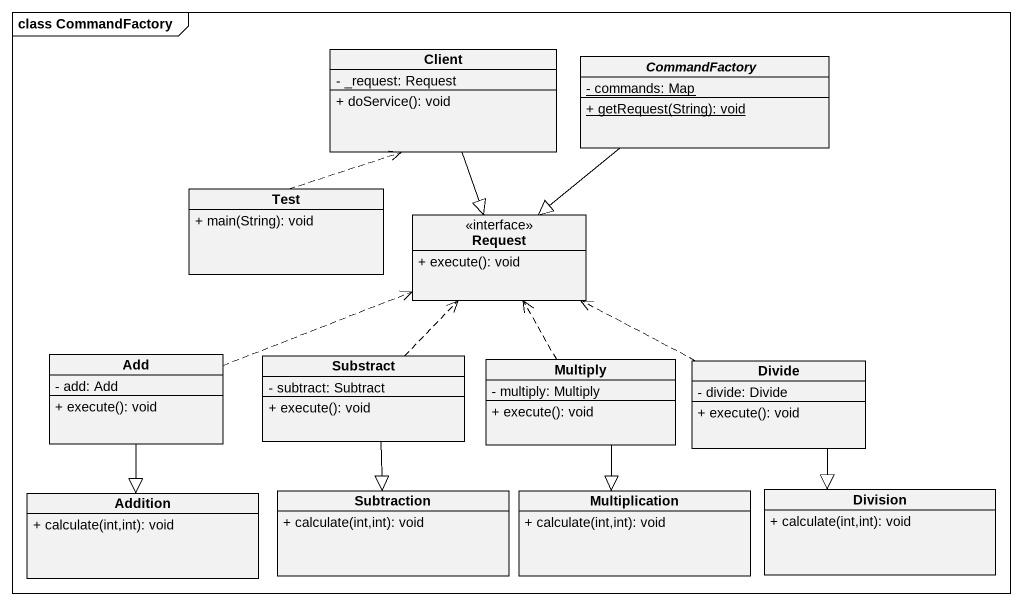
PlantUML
@startuml
mainframe class CommandFactory
hide circle
hide empty members
skinparam classAttributeIconSize 0
class Client {
  - _request: Request
  + doService(): void
}
abstract class CommandFactory {
  {static} - commands: Map
  {static} + getRequest(String): void
}
class Test {
  + main(String): void
}
class Request <<interface>> {
  + execute(): void
}
class Add {
  - add: Add
  + execute(): void
}
class Substract {
  - subtract: Subtract
  + execute(): void
}
class Multiply {
  - multiply: Multiply
  + execute(): void
}
class Divide {
  - divide: Divide
  + execute(): void
}
class Addition {
  + calculate(int,int): void
}
class Subtraction {
  + calculate(int,int): void
}
class Multiplication {
  + calculate(int,int): void
}
class Division {
  + calculate(int,int): void
}
Client --|> Request
CommandFactory --|> Request
Test .up.> Client
Add .right.> Request
Add --|> Addition
Substract .up.> Request
Substract --|> Subtraction
Multiply .up.> Request
Multiply --|> Multiplication
Divide .left.> Request
Divide --|> Division
@enduml
